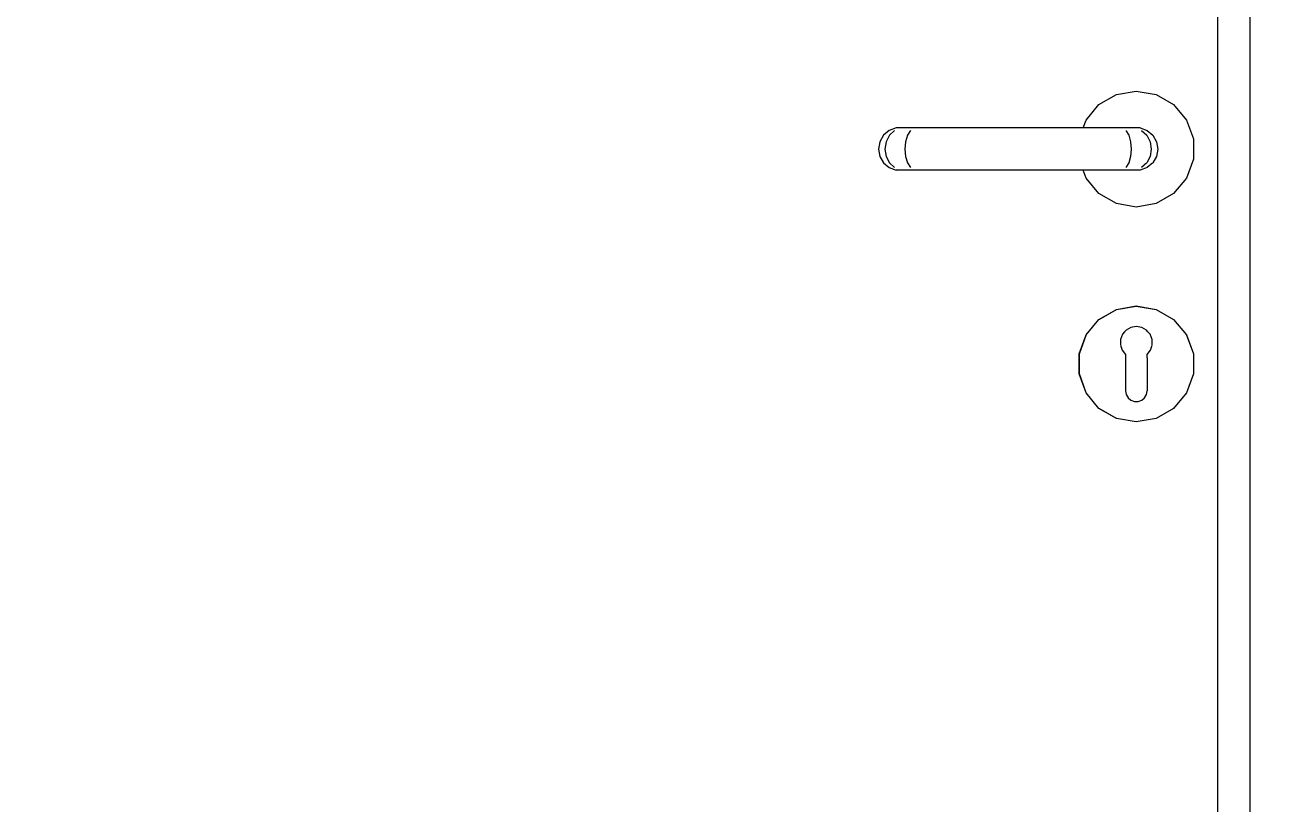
# Model space of a CAD drawing. Header units: millimetres. Extents: x -15634 to 67596, y -3027 to 55843.
# Drawn here: x 31549 to 32131, y 24491 to 24853 of the extents above; entities that cross this region are included whole.
import ezdxf

# ---------------------------------------------------------------- set-up
doc = ezdxf.new("R2010")
doc.units = ezdxf.units.MM
doc.header["$MEASUREMENT"] = 0
doc.set_wipeout_variables(frame=1)
doc.linetypes.add('Wipeout_Contour', pattern=[1000, 0, -1000])
doc.layers.add('Dimensioning - General', color=7, linetype='Continuous')
doc.layers.add('Structural - Bearing', color=7, linetype='Continuous')
for name, color, linetype, lineweight, true_color in [('Dimensioning - General_Pen_No__61', 7, 'Continuous', 20, 0x6a6a6a), ('Dimensioning - General_Pen_No__88', 7, 'Continuous', 20, 0xfd4435), ('Structural - Bearing_Pen_No__82', 7, 'Continuous', 20, 0xaaaaaa)]:
    doc.layers.add(name, color=color, linetype=linetype, lineweight=lineweight, true_color=true_color)
doc.styles.add('GENERATED_STYLE_6', font='calibril.ttf')
doc.dimstyles.new('GENERATED_STYLE__3', dxfattribs={"dimtxt": 195.999997, "dimasz": 106.4, "dimexe": 0.18, "dimexo": 0.0625, "dimgap": 0.09, "dimtad": 1, "dimdec": 0, "dimlfac": 0.1, "dimzin": 0, "dimdsep": 46, "dimtxsty": 'GENERATED_STYLE_6', "dimblk": 'ARROWHEAD_2', "dimblk1": 'ARROWHEAD_2', "dimblk2": 'ARROWHEAD_2', "dimcen": 0.09, "dimse1": 1, "dimse2": 1, "dimclrd": 256, "dimclre": 256, "dimclrt": 256, "dimadec": 0, "dimazin": 0, "dimtfac": 1, "dimtdec": 4, "dimtmove": 0, "dimatfit": 3, "dimfxl": 1, "dimtolj": 1, "dimtzin": 0, "dimarcsym": 0})

# ---------------------------------------------------------------- blocks, each defined once
blk = doc.blocks.new('*D147')
at = {"layer": 'Dimensioning - General_Pen_No__61', "color": 251, "linetype": 'Continuous', "lineweight": 20, "true_color": 0x6a6a6a, "transparency": 16777216}
for p, q in [((34964.93, 26436.02), (35104.93, 26355.19)), ((35139.93, 26395.6), (34929.93, 26395.6)), ((35034.93, 23695.6), (35034.93, 26395.6)), ((34964.93, 23736.02), (35104.93, 23655.19)), ((35139.93, 23695.6), (34929.93, 23695.6))]:
    blk.add_line(p, q, dxfattribs=at)
at = {"layer": 'Dimensioning - General_Pen_No__88', "color": 20, "lineweight": 20, "true_color": 0xfd4435, "transparency": 16777216, "char_height": 196, "attachment_point": 7, "rotation": 90, "style": 'GENERATED_STYLE_6'}
for s, insert in [('\\A1;{\\pql;\\fCalibri Light|b0|i0|c0|p34;20}', (34995.73, 26037.36)), ('\\A1;{\\pql;\\fCalibri Light|b0|i0|c0|p34;270}', (34995.73, 24807.27))]:
    blk.add_mtext(s, dxfattribs=dict(at, insert=insert))
blk = doc.blocks.new('ARROWHEAD_2')
at = {"color": 0, "linetype": 'Continuous', "lineweight": 0}
for p, q in [((-0.3781, -0.655), (0.3781, 0.655)), ((0, 0), (-1, 0))]:
    blk.add_line(p, q, dxfattribs=at)
blk = doc.blocks.new('*D195')
at = {"layer": 'Dimensioning - General_Pen_No__61', "color": 251, "linetype": 'Continuous', "lineweight": 20, "true_color": 0x6a6a6a, "transparency": 16777216}
for p, q in [((35514.93, 26436.02), (35654.93, 26355.19)), ((35689.93, 26395.6), (35479.93, 26395.6)), ((35584.93, 23695.6), (35584.93, 26395.6)), ((35514.93, 23736.02), (35654.93, 23655.19)), ((35689.93, 23695.6), (35479.93, 23695.6))]:
    blk.add_line(p, q, dxfattribs=at)
at = {"layer": 'Dimensioning - General_Pen_No__88', "color": 20, "lineweight": 20, "true_color": 0xfd4435, "transparency": 16777216, "char_height": 196, "attachment_point": 7, "rotation": 90, "style": 'GENERATED_STYLE_6'}
for s, insert in [('\\A1;{\\pql;\\fCalibri Light|b0|i0|c0|p34;20}', (35545.73, 26037.36)), ('\\A1;{\\pql;\\fCalibri Light|b0|i0|c0|p34;270}', (35545.73, 24807.27))]:
    blk.add_mtext(s, dxfattribs=dict(at, insert=insert))
blk = doc.blocks.new('*D224')
at = {"layer": 'Dimensioning - General_Pen_No__61', "color": 251, "linetype": 'Continuous', "lineweight": 20, "true_color": 0x6a6a6a, "transparency": 16777216}
for p, q in [((36064.93, 26636.02), (36204.93, 26555.19)), ((36239.93, 26595.6), (36029.93, 26595.6)), ((36134.93, 23695.6), (36134.93, 26595.6)), ((36064.93, 23736.02), (36204.93, 23655.19)), ((36239.93, 23695.6), (36029.93, 23695.6))]:
    blk.add_line(p, q, dxfattribs=at)
at = {"layer": 'Dimensioning - General_Pen_No__88', "color": 20, "lineweight": 20, "true_color": 0xfd4435, "transparency": 16777216, "insert": (36095.73, 24907.27), "char_height": 196, "attachment_point": 7, "rotation": 90, "style": 'GENERATED_STYLE_6'}
blk.add_mtext('\\A1;{\\pql;\\fCalibri Light|b0|i0|c0|p34;290}', dxfattribs=at)

msp = doc.modelspace()

# ---------------------------------------------------------------- wipeouts: each hides what was drawn before it
at = {"color": 254, "linetype": 'Wipeout_Contour', "lineweight": 0, "ltscale": 162458.537165}
msp.add_wipeout([(32119.37, 23795.6), (32131.37, 23795.6), (32131.37, 25882.6), (32119.37, 25870.6)], dxfattribs=at).dxf.layer = 'Structural - Bearing'
at = {"color": 254, "linetype": 'Wipeout_Contour', "lineweight": 0, "ltscale": 1094488.953358973}
msp.add_wipeout([(32042.98, 24809.1), (32041.66, 24805.45), (32068.1, 24805.45), (32071.37, 24804.26), (32074.03, 24802.03), (32075.76, 24799.02), (32076.37, 24795.6), (32075.76, 24792.18), (32074.03, 24789.18), (32071.37, 24786.94), (32068.1, 24785.76), (32041.66, 24785.76), (32042.98, 24782.1), (32049.01, 24774.92), (32057.13, 24770.23), (32066.37, 24768.6), (32075.6, 24770.23), (32083.72, 24774.92), (32089.75, 24782.1), (32092.96, 24790.92), (32092.96, 24800.29), (32089.75, 24809.1), (32083.72, 24816.29), (32075.6, 24820.98), (32066.37, 24822.6), (32057.13, 24820.98), (32049.01, 24816.29)], dxfattribs=at).dxf.layer = 'Structural - Bearing'
at = {"color": 254, "linetype": 'Wipeout_Contour', "lineweight": 0, "ltscale": 283329.799929}
msp.add_wipeout([(32059.95, 24709.39), (32060.93, 24710.53), (32057.17, 24720.88), (32049.08, 24716.21), (32059, 24704.39), (32058.98, 24704.44), (32059.04, 24707)], dxfattribs=at).dxf.layer = 'Structural - Bearing'
at = {"color": 254, "linetype": 'Wipeout_Contour', "lineweight": 0, "ltscale": 202287.743501}
msp.add_wipeout([(32057.17, 24670.33), (32061.51, 24682.27), (32061.37, 24683.1), (32061.37, 24689.65), (32049.08, 24675)], dxfattribs=at).dxf.layer = 'Structural - Bearing'

# ---------------------------------------------------------------- next in the draw order: linework, layer by layer
at = {"layer": 'Structural - Bearing_Pen_No__82', "color": 253, "linetype": 'Continuous', "lineweight": 20, "true_color": 0xaaaaaa}
for p, q in [((32057.13, 24820.98), (32066.37, 24822.6)), ((32066.37, 24822.6), (32075.6, 24820.98)), ((32042.98, 24809.1), (32049.01, 24816.29)), ((32049.01, 24816.29), (32057.13, 24820.98)), ((32075.6, 24820.98), (32083.72, 24816.29)), ((32083.72, 24816.29), (32089.75, 24809.1)), ((32089.75, 24809.1), (32092.96, 24800.29)), ((32092.96, 24800.29), (32092.96, 24790.92)), ((32092.96, 24790.92), (32089.75, 24782.1)), ((32049.01, 24774.92), (32042.98, 24782.1)), ((32089.75, 24782.1), (32083.72, 24774.92)), ((32057.13, 24770.23), (32049.01, 24774.92)), ((32083.72, 24774.92), (32075.6, 24770.23)), ((32066.37, 24768.6), (32057.13, 24770.23)), ((32075.6, 24770.23), (32066.37, 24768.6))]:
    msp.add_line(p, q, dxfattribs=at)

# ---------------------------------------------------------------- next in the draw order: wipeouts: each hides what was drawn before it
at = {"color": 254, "linetype": 'Wipeout_Contour', "lineweight": 0, "ltscale": 162389.474834}
msp.add_wipeout([(32104.37, 25855.6), (32104.37, 23795.6), (32119.37, 23795.6), (32119.37, 25855.6)], dxfattribs=at).dxf.layer = 'Structural - Bearing'
at = {"color": 254, "linetype": 'Wipeout_Contour', "lineweight": 0, "ltscale": 162169.013463}
msp.add_wipeout([(32065.91, 24805.45), (32068.84, 24804.26), (32071.37, 24804.26), (32068.1, 24805.45)], dxfattribs=at).dxf.layer = 'Structural - Bearing'
at = {"color": 254, "linetype": 'Wipeout_Contour', "lineweight": 0, "ltscale": 162161.145662}
msp.add_wipeout([(32073.32, 24795.6), (32072.78, 24792.18), (32075.76, 24792.18), (32076.37, 24795.6)], dxfattribs=at).dxf.layer = 'Structural - Bearing'
at = {"color": 254, "linetype": 'Wipeout_Contour', "lineweight": 0, "ltscale": 242824.550113}
msp.add_wipeout([(32059.79, 24702.02), (32059, 24704.39), (32049.08, 24716.21), (32043.07, 24709.05), (32061.37, 24698.49), (32061.37, 24700)], dxfattribs=at).dxf.layer = 'Structural - Bearing'
at = {"color": 254, "linetype": 'Wipeout_Contour', "lineweight": 0, "ltscale": 161828.641436}
msp.add_wipeout([(32061.37, 24689.65), (32061.37, 24692.72), (32043.07, 24682.15), (32049.08, 24675)], dxfattribs=at).dxf.layer = 'Structural - Bearing'

# ---------------------------------------------------------------- next in the draw order: linework, layer by layer
at = {"layer": 'Structural - Bearing_Pen_No__82', "color": 253, "linetype": 'Continuous', "lineweight": 20, "true_color": 0xaaaaaa}
for p, q in [((32119.37, 23795.6), (32119.37, 25870.6)), ((32104.37, 23795.6), (32104.37, 25855.6))]:
    msp.add_line(p, q, dxfattribs=at)

# ---------------------------------------------------------------- next in the draw order: wipeouts: each hides what was drawn before it
at = {"color": 254, "linetype": 'Wipeout_Contour', "lineweight": 0, "ltscale": 162173.708791}
msp.add_wipeout([(32068.84, 24804.26), (32071.23, 24802.03), (32074.03, 24802.03), (32071.37, 24804.26)], dxfattribs=at).dxf.layer = 'Structural - Bearing'
at = {"color": 254, "linetype": 'Wipeout_Contour', "lineweight": 0, "ltscale": 162149.790369}
msp.add_wipeout([(32072.78, 24792.18), (32071.23, 24789.18), (32074.03, 24789.18), (32075.76, 24792.18)], dxfattribs=at).dxf.layer = 'Structural - Bearing'
at = {"color": 254, "linetype": 'Wipeout_Contour', "lineweight": 0, "ltscale": 161909.088717}
msp.add_wipeout([(32049.01, 24716.29), (32049.08, 24716.21), (32057.17, 24720.88), (32057.13, 24720.98)], dxfattribs=at).dxf.layer = 'Structural - Bearing'

# ---------------------------------------------------------------- next in the draw order: wipeouts: each hides what was drawn before it
at = {"color": 254, "linetype": 'Wipeout_Contour', "lineweight": 0, "ltscale": 162173.883845}
msp.add_wipeout([(32071.23, 24802.03), (32072.78, 24799.02), (32075.76, 24799.02), (32074.03, 24802.03)], dxfattribs=at).dxf.layer = 'Structural - Bearing'
at = {"color": 254, "linetype": 'Wipeout_Contour', "lineweight": 0, "ltscale": 162136.79399}
msp.add_wipeout([(32071.23, 24789.18), (32068.84, 24786.94), (32071.37, 24786.94), (32074.03, 24789.18)], dxfattribs=at).dxf.layer = 'Structural - Bearing'
at = {"color": 254, "linetype": 'Wipeout_Contour', "lineweight": 0, "ltscale": 242895.824755}
msp.add_wipeout([(32061.62, 24711.33), (32063.85, 24712.59), (32066.37, 24713.03), (32066.37, 24722.5), (32057.17, 24720.88), (32060.93, 24710.53)], dxfattribs=at).dxf.layer = 'Structural - Bearing'

# ---------------------------------------------------------------- next in the draw order: wipeouts: each hides what was drawn before it
at = {"color": 254, "linetype": 'Wipeout_Contour', "lineweight": 0, "ltscale": 162154.637648}
msp.add_wipeout([(32059.77, 24805.45), (32061.46, 24804.26), (32068.84, 24804.26), (32065.91, 24805.45)], dxfattribs=at).dxf.layer = 'Structural - Bearing'
at = {"color": 254, "linetype": 'Wipeout_Contour', "lineweight": 0, "ltscale": 162169.513063}
msp.add_wipeout([(32075.76, 24799.02), (32072.78, 24799.02), (32073.32, 24795.6), (32076.37, 24795.6)], dxfattribs=at).dxf.layer = 'Structural - Bearing'
at = {"color": 254, "linetype": 'Wipeout_Contour', "lineweight": 0, "ltscale": 162123.728353}
msp.add_wipeout([(32068.84, 24786.94), (32065.91, 24785.76), (32068.1, 24785.76), (32071.37, 24786.94)], dxfattribs=at).dxf.layer = 'Structural - Bearing'
at = {"color": 254, "linetype": 'Wipeout_Contour', "lineweight": 0, "ltscale": 161944.225798}
msp.add_wipeout([(32057.13, 24720.98), (32057.17, 24720.88), (32066.37, 24722.5), (32066.37, 24722.6)], dxfattribs=at).dxf.layer = 'Structural - Bearing'
at = {"color": 254, "linetype": 'Wipeout_Contour', "lineweight": 0, "ltscale": 161860.570749}
msp.add_wipeout([(32061.37, 24696.49), (32061.37, 24698.49), (32043.07, 24709.05), (32039.88, 24700.28)], dxfattribs=at).dxf.layer = 'Structural - Bearing'

# ---------------------------------------------------------------- next in the draw order: wipeouts: each hides what was drawn before it
at = {"color": 254, "linetype": 'Wipeout_Contour', "lineweight": 0, "ltscale": 162157.052758}
msp.add_wipeout([(32061.46, 24804.26), (32062.83, 24802.03), (32071.23, 24802.03), (32068.84, 24804.26)], dxfattribs=at).dxf.layer = 'Structural - Bearing'
at = {"color": 254, "linetype": 'Wipeout_Contour', "lineweight": 0, "ltscale": 162141.881514}
msp.add_wipeout([(32064.04, 24795.6), (32063.73, 24792.18), (32072.78, 24792.18), (32073.32, 24795.6)], dxfattribs=at).dxf.layer = 'Structural - Bearing'
at = {"color": 254, "linetype": 'Wipeout_Contour', "lineweight": 0, "ltscale": 242931.497277}
msp.add_wipeout([(32068.89, 24712.59), (32071.11, 24711.33), (32071.8, 24710.53), (32075.57, 24720.88), (32066.37, 24722.5), (32066.37, 24713.03)], dxfattribs=at).dxf.layer = 'Structural - Bearing'
at = {"color": 254, "linetype": 'Wipeout_Contour', "lineweight": 0, "ltscale": 161872.250292}
msp.add_wipeout([(32042.98, 24709.1), (32043.07, 24709.05), (32049.08, 24716.21), (32049.01, 24716.29)], dxfattribs=at).dxf.layer = 'Structural - Bearing'
at = {"color": 254, "linetype": 'Wipeout_Contour', "lineweight": 0, "ltscale": 161834.505362}
msp.add_wipeout([(32061.37, 24692.72), (32061.37, 24694.72), (32039.88, 24690.93), (32043.07, 24682.15)], dxfattribs=at).dxf.layer = 'Structural - Bearing'

# ---------------------------------------------------------------- next in the draw order: linework, layer by layer
at = {"layer": 'Structural - Bearing_Pen_No__82', "color": 253, "linetype": 'Continuous', "lineweight": 20, "true_color": 0xaaaaaa}
for p, q in [((32068.1, 24805.45), (32065.91, 24805.45)), ((32049.01, 24716.29), (32057.13, 24720.98))]:
    msp.add_line(p, q, dxfattribs=at)

# ---------------------------------------------------------------- next in the draw order: wipeouts: each hides what was drawn before it
at = {"color": 254, "linetype": 'Wipeout_Contour', "lineweight": 0, "ltscale": 162155.530437}
msp.add_wipeout([(32071.23, 24802.03), (32062.83, 24802.03), (32063.73, 24799.02), (32072.78, 24799.02)], dxfattribs=at).dxf.layer = 'Structural - Bearing'
at = {"color": 254, "linetype": 'Wipeout_Contour', "lineweight": 0, "ltscale": 162131.434258}
msp.add_wipeout([(32063.73, 24792.18), (32062.83, 24789.18), (32071.23, 24789.18), (32072.78, 24792.18)], dxfattribs=at).dxf.layer = 'Structural - Bearing'
at = {"color": 254, "linetype": 'Wipeout_Contour', "lineweight": 0, "ltscale": 161973.43151}
msp.add_wipeout([(32066.37, 24722.6), (32066.37, 24722.5), (32075.57, 24720.88), (32075.6, 24720.98)], dxfattribs=at).dxf.layer = 'Structural - Bearing'
at = {"color": 254, "linetype": 'Wipeout_Contour', "lineweight": 0, "ltscale": 161845.123747}
msp.add_wipeout([(32061.37, 24694.72), (32061.37, 24696.49), (32039.88, 24700.28), (32039.88, 24690.93)], dxfattribs=at).dxf.layer = 'Structural - Bearing'
at = {"color": 254, "linetype": 'Wipeout_Contour', "lineweight": 0, "ltscale": 323679.413924}
msp.add_wipeout([(32061.67, 24681.39), (32061.51, 24682.27), (32057.17, 24670.33), (32066.37, 24668.7), (32066.37, 24678.18), (32065.5, 24678.18), (32063.87, 24678.77), (32062.54, 24679.89)], dxfattribs=at).dxf.layer = 'Structural - Bearing'

# ---------------------------------------------------------------- next in the draw order: linework, layer by layer
at = {"layer": 'Structural - Bearing_Pen_No__82', "color": 253, "linetype": 'Continuous', "lineweight": 20, "true_color": 0xaaaaaa}
for p, q in [((32068.1, 24805.45), (32071.37, 24804.26)), ((32068.84, 24804.26), (32071.23, 24802.03)), ((32071.37, 24804.26), (32074.03, 24802.03)), ((32057.13, 24720.98), (32066.37, 24722.6))]:
    msp.add_line(p, q, dxfattribs=at)

# ---------------------------------------------------------------- next in the draw order: wipeouts: each hides what was drawn before it
at = {"color": 254, "linetype": 'Wipeout_Contour', "lineweight": 0, "ltscale": 162130.006971}
msp.add_wipeout([(32059.77, 24805.45), (32051.6, 24805.45), (32052.03, 24804.26), (32061.46, 24804.26)], dxfattribs=at).dxf.layer = 'Structural - Bearing'
at = {"color": 254, "linetype": 'Wipeout_Contour', "lineweight": 0, "ltscale": 162150.2499}
msp.add_wipeout([(32063.73, 24799.02), (32064.04, 24795.6), (32073.32, 24795.6), (32072.78, 24799.02)], dxfattribs=at).dxf.layer = 'Structural - Bearing'
at = {"color": 254, "linetype": 'Wipeout_Contour', "lineweight": 0, "ltscale": 162120.134192}
msp.add_wipeout([(32062.83, 24789.18), (32061.46, 24786.94), (32068.84, 24786.94), (32071.23, 24789.18)], dxfattribs=at).dxf.layer = 'Structural - Bearing'
at = {"color": 254, "linetype": 'Wipeout_Contour', "lineweight": 0, "ltscale": 283428.082906}
msp.add_wipeout([(32072.78, 24709.39), (32073.7, 24707), (32073.76, 24704.44), (32073.74, 24704.39), (32083.66, 24716.21), (32075.57, 24720.88), (32071.8, 24710.53)], dxfattribs=at).dxf.layer = 'Structural - Bearing'
at = {"color": 254, "linetype": 'Wipeout_Contour', "lineweight": 0, "ltscale": 161838.154077}
msp.add_wipeout([(32039.78, 24700.29), (32039.88, 24700.28), (32043.07, 24709.05), (32042.98, 24709.1)], dxfattribs=at).dxf.layer = 'Structural - Bearing'
at = {"color": 254, "linetype": 'Wipeout_Contour', "lineweight": 0, "ltscale": 323722.414283}
msp.add_wipeout([(32067.24, 24678.18), (32066.37, 24678.18), (32066.37, 24668.7), (32075.57, 24670.33), (32071.22, 24682.27), (32071.07, 24681.39), (32070.2, 24679.89), (32068.87, 24678.77)], dxfattribs=at).dxf.layer = 'Structural - Bearing'
at = {"color": 254, "linetype": 'Wipeout_Contour', "lineweight": 0, "ltscale": 161796.869}
msp.add_wipeout([(32057.13, 24670.23), (32057.17, 24670.33), (32049.08, 24675), (32049.01, 24674.92)], dxfattribs=at).dxf.layer = 'Structural - Bearing'

# ---------------------------------------------------------------- next in the draw order: linework, layer by layer
at = {"layer": 'Structural - Bearing_Pen_No__82', "color": 253, "linetype": 'Continuous', "lineweight": 20, "true_color": 0xaaaaaa}
for p, q in [((32071.23, 24802.03), (32072.78, 24799.02)), ((32072.78, 24799.02), (32073.32, 24795.6)), ((32074.03, 24802.03), (32075.76, 24799.02)), ((32075.76, 24799.02), (32076.37, 24795.6)), ((32073.32, 24795.6), (32072.78, 24792.18)), ((32075.76, 24792.18), (32074.03, 24789.18)), ((32076.37, 24795.6), (32075.76, 24792.18)), ((32042.98, 24709.1), (32049.01, 24716.29))]:
    msp.add_line(p, q, dxfattribs=at)

# ---------------------------------------------------------------- next in the draw order: wipeouts: each hides what was drawn before it
at = {"color": 254, "linetype": 'Wipeout_Contour', "lineweight": 0, "ltscale": 162128.837227}
msp.add_wipeout([(32061.46, 24804.26), (32052.03, 24804.26), (32052.38, 24802.03), (32062.83, 24802.03)], dxfattribs=at).dxf.layer = 'Structural - Bearing'
at = {"color": 254, "linetype": 'Wipeout_Contour', "lineweight": 0, "ltscale": 162109.58894}
msp.add_wipeout([(32064.04, 24795.6), (32052.68, 24795.6), (32052.6, 24792.18), (32063.73, 24792.18)], dxfattribs=at).dxf.layer = 'Structural - Bearing'
at = {"color": 254, "linetype": 'Wipeout_Contour', "lineweight": 0, "ltscale": 162109.348537}
msp.add_wipeout([(32061.46, 24786.94), (32059.77, 24785.76), (32065.91, 24785.76), (32068.84, 24786.94)], dxfattribs=at).dxf.layer = 'Structural - Bearing'
at = {"color": 254, "linetype": 'Wipeout_Contour', "lineweight": 0, "ltscale": 161993.176077}
msp.add_wipeout([(32075.6, 24720.98), (32075.57, 24720.88), (32083.66, 24716.21), (32083.72, 24716.29)], dxfattribs=at).dxf.layer = 'Structural - Bearing'
at = {"color": 254, "linetype": 'Wipeout_Contour', "lineweight": 0, "ltscale": 202355.059498}
msp.add_wipeout([(32083.66, 24675), (32071.37, 24689.65), (32071.37, 24683.1), (32071.22, 24682.27), (32075.57, 24670.33)], dxfattribs=at).dxf.layer = 'Structural - Bearing'
at = {"color": 254, "linetype": 'Wipeout_Contour', "lineweight": 0, "ltscale": 161788.947788}
msp.add_wipeout([(32049.01, 24674.92), (32049.08, 24675), (32043.07, 24682.15), (32042.98, 24682.1)], dxfattribs=at).dxf.layer = 'Structural - Bearing'
at = {"color": 254, "linetype": 'Wipeout_Contour', "lineweight": 0, "ltscale": 161816.634431}
msp.add_wipeout([(32066.37, 24668.6), (32066.37, 24668.7), (32057.17, 24670.33), (32057.13, 24670.23)], dxfattribs=at).dxf.layer = 'Structural - Bearing'

# ---------------------------------------------------------------- next in the draw order: linework, layer by layer
at = {"layer": 'Structural - Bearing_Pen_No__82', "color": 253, "linetype": 'Continuous', "lineweight": 20, "true_color": 0xaaaaaa}
for p, q in [((32065.91, 24805.45), (32059.77, 24805.45)), ((32072.78, 24792.18), (32071.23, 24789.18)), ((32071.37, 24786.94), (32068.1, 24785.76)), ((32071.23, 24789.18), (32068.84, 24786.94)), ((32074.03, 24789.18), (32071.37, 24786.94)), ((32068.1, 24785.76), (32065.91, 24785.76)), ((32066.37, 24722.6), (32075.6, 24720.98)), ((32057.13, 24670.23), (32049.01, 24674.92))]:
    msp.add_line(p, q, dxfattribs=at)

# ---------------------------------------------------------------- next in the draw order: wipeouts: each hides what was drawn before it
at = {"color": 254, "linetype": 'Wipeout_Contour', "lineweight": 0, "ltscale": 162124.653939}
msp.add_wipeout([(32062.83, 24802.03), (32052.38, 24802.03), (32052.6, 24799.02), (32063.73, 24799.02)], dxfattribs=at).dxf.layer = 'Structural - Bearing'
at = {"color": 254, "linetype": 'Wipeout_Contour', "lineweight": 0, "ltscale": 162100.553216}
msp.add_wipeout([(32063.73, 24792.18), (32052.6, 24792.18), (32052.38, 24789.18), (32062.83, 24789.18)], dxfattribs=at).dxf.layer = 'Structural - Bearing'
at = {"color": 254, "linetype": 'Wipeout_Contour', "lineweight": 0, "ltscale": 242928.556239}
msp.add_wipeout([(32072.95, 24702.02), (32071.37, 24700), (32071.37, 24698.49), (32089.66, 24709.05), (32083.66, 24716.21), (32073.74, 24704.39)], dxfattribs=at).dxf.layer = 'Structural - Bearing'
at = {"color": 254, "linetype": 'Wipeout_Contour', "lineweight": 0, "ltscale": 161793.827977}
msp.add_wipeout([(32042.98, 24682.1), (32043.07, 24682.15), (32039.88, 24690.93), (32039.78, 24690.92)], dxfattribs=at).dxf.layer = 'Structural - Bearing'
at = {"color": 254, "linetype": 'Wipeout_Contour', "lineweight": 0, "ltscale": 161845.862496}
msp.add_wipeout([(32075.6, 24670.23), (32075.57, 24670.33), (32066.37, 24668.7), (32066.37, 24668.6)], dxfattribs=at).dxf.layer = 'Structural - Bearing'

# ---------------------------------------------------------------- next in the draw order: linework, layer by layer
at = {"layer": 'Structural - Bearing_Pen_No__82', "color": 253, "linetype": 'Continuous', "lineweight": 20, "true_color": 0xaaaaaa}
for p, q in [((32061.46, 24804.26), (32062.83, 24802.03)), ((32049.01, 24674.92), (32042.98, 24682.1)), ((32066.37, 24668.6), (32057.13, 24670.23))]:
    msp.add_line(p, q, dxfattribs=at)

# ---------------------------------------------------------------- next in the draw order: wipeouts: each hides what was drawn before it
at = {"color": 254, "linetype": 'Wipeout_Contour', "lineweight": 0, "ltscale": 161988.109436}
msp.add_wipeout([(32051.6, 24805.45), (31971.14, 24805.45), (31970.71, 24804.26), (32052.03, 24804.26)], dxfattribs=at).dxf.layer = 'Structural - Bearing'
at = {"color": 254, "linetype": 'Wipeout_Contour', "lineweight": 0, "ltscale": 162117.958975}
msp.add_wipeout([(32063.73, 24799.02), (32052.6, 24799.02), (32052.68, 24795.6), (32064.04, 24795.6)], dxfattribs=at).dxf.layer = 'Structural - Bearing'
at = {"color": 254, "linetype": 'Wipeout_Contour', "lineweight": 0, "ltscale": 162091.912286}
msp.add_wipeout([(32062.83, 24789.18), (32052.38, 24789.18), (32052.03, 24786.94), (32061.46, 24786.94)], dxfattribs=at).dxf.layer = 'Structural - Bearing'
at = {"color": 254, "linetype": 'Wipeout_Contour', "lineweight": 0, "ltscale": 162001.087616}
msp.add_wipeout([(32083.72, 24716.29), (32083.66, 24716.21), (32089.66, 24709.05), (32089.75, 24709.1)], dxfattribs=at).dxf.layer = 'Structural - Bearing'
at = {"color": 254, "linetype": 'Wipeout_Contour', "lineweight": 0, "ltscale": 161810.920329}
msp.add_wipeout([(32039.78, 24690.92), (32039.88, 24690.93), (32039.88, 24700.28), (32039.78, 24700.29)], dxfattribs=at).dxf.layer = 'Structural - Bearing'

# ---------------------------------------------------------------- next in the draw order: linework, layer by layer
at = {"layer": 'Structural - Bearing_Pen_No__82', "color": 253, "linetype": 'Continuous', "lineweight": 20, "true_color": 0xaaaaaa}
for p, q in [((32062.83, 24802.03), (32063.73, 24799.02)), ((32063.73, 24799.02), (32064.04, 24795.6)), ((32064.04, 24795.6), (32063.73, 24792.18)), ((32075.6, 24720.98), (32083.72, 24716.29)), ((32039.78, 24700.29), (32042.98, 24709.1)), ((32039.78, 24690.92), (32039.78, 24700.29)), ((32042.98, 24682.1), (32039.78, 24690.92))]:
    msp.add_line(p, q, dxfattribs=at)

# ---------------------------------------------------------------- next in the draw order: wipeouts: each hides what was drawn before it
at = {"color": 254, "linetype": 'Wipeout_Contour', "lineweight": 0, "ltscale": 161983.920298}
msp.add_wipeout([(32052.03, 24804.26), (31970.71, 24804.26), (31970.36, 24802.03), (32052.38, 24802.03)], dxfattribs=at).dxf.layer = 'Structural - Bearing'
at = {"color": 254, "linetype": 'Wipeout_Contour', "lineweight": 0, "ltscale": 161961.251506}
msp.add_wipeout([(32052.68, 24795.6), (31970.05, 24795.6), (31970.13, 24792.18), (32052.6, 24792.18)], dxfattribs=at).dxf.layer = 'Structural - Bearing'
at = {"color": 254, "linetype": 'Wipeout_Contour', "lineweight": 0, "ltscale": 162084.711009}
msp.add_wipeout([(32061.46, 24786.94), (32052.03, 24786.94), (32051.6, 24785.76), (32059.77, 24785.76)], dxfattribs=at).dxf.layer = 'Structural - Bearing'
at = {"color": 254, "linetype": 'Wipeout_Contour', "lineweight": 0, "ltscale": 161955.531832}
msp.add_wipeout([(32071.37, 24698.49), (32071.37, 24696.49), (32092.86, 24700.28), (32089.66, 24709.05)], dxfattribs=at).dxf.layer = 'Structural - Bearing'

# ---------------------------------------------------------------- next in the draw order: linework, layer by layer
at = {"layer": 'Structural - Bearing_Pen_No__82', "color": 253, "linetype": 'Continuous', "lineweight": 20, "true_color": 0xaaaaaa}
for p, q in [((32041.66, 24805.45), (32042.98, 24809.1)), ((32059.77, 24805.45), (32051.6, 24805.45)), ((32063.73, 24792.18), (32062.83, 24789.18)), ((32062.83, 24789.18), (32061.46, 24786.94)), ((32065.91, 24785.76), (32059.77, 24785.76))]:
    msp.add_line(p, q, dxfattribs=at)

# ---------------------------------------------------------------- next in the draw order: wipeouts: each hides what was drawn before it
at = {"color": 254, "linetype": 'Wipeout_Contour', "lineweight": 0, "ltscale": 161977.502061}
msp.add_wipeout([(32052.38, 24802.03), (31970.36, 24802.03), (31970.13, 24799.02), (32052.6, 24799.02)], dxfattribs=at).dxf.layer = 'Structural - Bearing'
at = {"color": 254, "linetype": 'Wipeout_Contour', "lineweight": 0, "ltscale": 161953.379464}
msp.add_wipeout([(32052.6, 24792.18), (31970.13, 24792.18), (31970.36, 24789.18), (32052.38, 24789.18)], dxfattribs=at).dxf.layer = 'Structural - Bearing'
at = {"color": 254, "linetype": 'Wipeout_Contour', "lineweight": 0, "ltscale": 161996.213477}
msp.add_wipeout([(32089.75, 24709.1), (32089.66, 24709.05), (32092.86, 24700.28), (32092.96, 24700.29)], dxfattribs=at).dxf.layer = 'Structural - Bearing'

# ---------------------------------------------------------------- next in the draw order: linework, layer by layer
at = {"layer": 'Structural - Bearing_Pen_No__82', "color": 253, "linetype": 'Continuous', "lineweight": 20, "true_color": 0xaaaaaa}
msp.add_line((32083.72, 24716.29), (32089.75, 24709.1), dxfattribs=at)

# ---------------------------------------------------------------- next in the draw order: wipeouts: each hides what was drawn before it
at = {"color": 254, "linetype": 'Wipeout_Contour', "lineweight": 0, "ltscale": 161846.228369}
msp.add_wipeout([(31971.14, 24805.45), (31962.97, 24805.45), (31961.28, 24804.26), (31970.71, 24804.26)], dxfattribs=at).dxf.layer = 'Structural - Bearing'
at = {"color": 254, "linetype": 'Wipeout_Contour', "lineweight": 0, "ltscale": 161969.629196}
msp.add_wipeout([(32052.6, 24799.02), (31970.13, 24799.02), (31970.05, 24795.6), (32052.68, 24795.6)], dxfattribs=at).dxf.layer = 'Structural - Bearing'
at = {"color": 254, "linetype": 'Wipeout_Contour', "lineweight": 0, "ltscale": 161946.962335}
msp.add_wipeout([(32052.38, 24789.18), (31970.36, 24789.18), (31970.71, 24786.94), (32052.03, 24786.94)], dxfattribs=at).dxf.layer = 'Structural - Bearing'
at = {"color": 254, "linetype": 'Wipeout_Contour', "lineweight": 0, "ltscale": 161944.922984}
msp.add_wipeout([(32071.37, 24696.49), (32071.37, 24694.72), (32092.86, 24690.93), (32092.86, 24700.28)], dxfattribs=at).dxf.layer = 'Structural - Bearing'

# ---------------------------------------------------------------- next in the draw order: wipeouts: each hides what was drawn before it
at = {"color": 254, "linetype": 'Wipeout_Contour', "lineweight": 0, "ltscale": 161839.022052}
msp.add_wipeout([(31970.71, 24804.26), (31961.28, 24804.26), (31959.9, 24802.03), (31970.36, 24802.03)], dxfattribs=at).dxf.layer = 'Structural - Bearing'
at = {"color": 254, "linetype": 'Wipeout_Contour', "lineweight": 0, "ltscale": 161812.935328}
msp.add_wipeout([(31970.05, 24795.6), (31958.69, 24795.6), (31959, 24792.18), (31970.13, 24792.18)], dxfattribs=at).dxf.layer = 'Structural - Bearing'
at = {"color": 254, "linetype": 'Wipeout_Contour', "lineweight": 0, "ltscale": 161942.773785}
msp.add_wipeout([(32052.03, 24786.94), (31970.71, 24786.94), (31971.14, 24785.76), (32051.6, 24785.76)], dxfattribs=at).dxf.layer = 'Structural - Bearing'
at = {"color": 254, "linetype": 'Wipeout_Contour', "lineweight": 0, "ltscale": 161929.487865}
msp.add_wipeout([(32071.37, 24694.72), (32071.37, 24692.72), (32089.66, 24682.15), (32092.86, 24690.93)], dxfattribs=at).dxf.layer = 'Structural - Bearing'

# ---------------------------------------------------------------- next in the draw order: linework, layer by layer
at = {"layer": 'Structural - Bearing_Pen_No__82', "color": 253, "linetype": 'Continuous', "lineweight": 20, "true_color": 0xaaaaaa}
for p, q in [((32051.6, 24805.45), (31971.14, 24805.45)), ((32042.98, 24782.1), (32041.66, 24785.76)), ((32059.77, 24785.76), (32051.6, 24785.76))]:
    msp.add_line(p, q, dxfattribs=at)

# ---------------------------------------------------------------- next in the draw order: wipeouts: each hides what was drawn before it
at = {"color": 254, "linetype": 'Wipeout_Contour', "lineweight": 0, "ltscale": 161830.370549}
msp.add_wipeout([(31970.36, 24802.03), (31959.9, 24802.03), (31959, 24799.02), (31970.13, 24799.02)], dxfattribs=at).dxf.layer = 'Structural - Bearing'
at = {"color": 254, "linetype": 'Wipeout_Contour', "lineweight": 0, "ltscale": 161806.226072}
msp.add_wipeout([(31970.13, 24792.18), (31959, 24792.18), (31959.9, 24789.18), (31970.36, 24789.18)], dxfattribs=at).dxf.layer = 'Structural - Bearing'
at = {"color": 254, "linetype": 'Wipeout_Contour', "lineweight": 0, "ltscale": 161979.139874}
msp.add_wipeout([(32092.96, 24700.29), (32092.86, 24700.28), (32092.86, 24690.93), (32092.96, 24690.92)], dxfattribs=at).dxf.layer = 'Structural - Bearing'
at = {"color": 254, "linetype": 'Wipeout_Contour', "lineweight": 0, "ltscale": 161909.336366}
msp.add_wipeout([(32071.37, 24692.72), (32071.37, 24689.65), (32083.66, 24675), (32089.66, 24682.15)], dxfattribs=at).dxf.layer = 'Structural - Bearing'

# ---------------------------------------------------------------- next in the draw order: linework, layer by layer
at = {"layer": 'Structural - Bearing_Pen_No__82', "color": 253, "linetype": 'Continuous', "lineweight": 20, "true_color": 0xaaaaaa}
msp.add_line((32089.75, 24709.1), (32092.96, 24700.29), dxfattribs=at)

# ---------------------------------------------------------------- next in the draw order: wipeouts: each hides what was drawn before it
at = {"color": 254, "linetype": 'Wipeout_Contour', "lineweight": 0, "ltscale": 161821.625628}
msp.add_wipeout([(31956.82, 24805.45), (31953.89, 24804.26), (31961.28, 24804.26), (31962.97, 24805.45)], dxfattribs=at).dxf.layer = 'Structural - Bearing'
at = {"color": 254, "linetype": 'Wipeout_Contour', "lineweight": 0, "ltscale": 161821.320675}
msp.add_wipeout([(31970.13, 24799.02), (31959, 24799.02), (31958.69, 24795.6), (31970.05, 24795.6)], dxfattribs=at).dxf.layer = 'Structural - Bearing'
at = {"color": 254, "linetype": 'Wipeout_Contour', "lineweight": 0, "ltscale": 161802.03106}
msp.add_wipeout([(31970.36, 24789.18), (31959.9, 24789.18), (31961.28, 24786.94), (31970.71, 24786.94)], dxfattribs=at).dxf.layer = 'Structural - Bearing'
at = {"color": 254, "linetype": 'Wipeout_Contour', "lineweight": 0, "ltscale": 1011855.920906728}
msp.add_wipeout([(32059.04, 24707), (32058.98, 24704.44), (32059.79, 24702.02), (32061.37, 24700), (32061.37, 24683.1), (32061.67, 24681.39), (32062.54, 24679.89), (32063.87, 24678.77), (32065.5, 24678.18), (32067.24, 24678.18), (32068.87, 24678.77), (32070.2, 24679.89), (32071.07, 24681.39), (32071.37, 24683.1), (32071.37, 24700), (32072.95, 24702.02), (32073.76, 24704.44), (32073.7, 24707), (32072.78, 24709.39), (32071.11, 24711.33), (32068.89, 24712.59), (32066.37, 24713.03), (32063.85, 24712.59), (32061.62, 24711.33), (32059.95, 24709.39)], dxfattribs=at).dxf.layer = 'Structural - Bearing'
at = {"color": 254, "linetype": 'Wipeout_Contour', "lineweight": 0, "ltscale": 161951.929339}
msp.add_wipeout([(32092.96, 24690.92), (32092.86, 24690.93), (32089.66, 24682.15), (32089.75, 24682.1)], dxfattribs=at).dxf.layer = 'Structural - Bearing'
at = {"color": 254, "linetype": 'Wipeout_Contour', "lineweight": 0, "ltscale": 161881.012885}
msp.add_wipeout([(32083.72, 24674.92), (32083.66, 24675), (32075.57, 24670.33), (32075.6, 24670.23)], dxfattribs=at).dxf.layer = 'Structural - Bearing'

# ---------------------------------------------------------------- next in the draw order: linework, layer by layer
at = {"layer": 'Structural - Bearing_Pen_No__82', "color": 253, "linetype": 'Continuous', "lineweight": 20, "true_color": 0xaaaaaa}
for p, q in [((32060.93, 24710.53), (32061.62, 24711.33)), ((32063.85, 24712.59), (32061.62, 24711.33)), ((32066.37, 24713.03), (32063.85, 24712.59)), ((32068.89, 24712.59), (32066.37, 24713.03)), ((32071.11, 24711.33), (32068.89, 24712.59)), ((32071.8, 24710.53), (32071.11, 24711.33)), ((32059.04, 24707), (32058.98, 24704.44)), ((32059.95, 24709.39), (32059.04, 24707)), ((32060.93, 24710.53), (32059.95, 24709.39)), ((32071.8, 24710.53), (32072.78, 24709.39)), ((32073.7, 24707), (32072.78, 24709.39)), ((32073.76, 24704.44), (32073.7, 24707)), ((32059, 24704.39), (32059.79, 24702.02)), ((32059.79, 24702.02), (32061.37, 24700)), ((32061.37, 24700), (32061.37, 24698.49)), ((32071.37, 24700), (32072.95, 24702.02)), ((32071.37, 24698.49), (32071.37, 24700)), ((32072.95, 24702.02), (32073.74, 24704.39)), ((32092.96, 24700.29), (32092.96, 24690.92)), ((32061.37, 24698.49), (32061.37, 24696.49)), ((32061.37, 24696.49), (32061.37, 24694.72)), ((32061.37, 24694.72), (32061.37, 24692.72)), ((32071.37, 24698.49), (32071.37, 24696.49)), ((32071.37, 24696.49), (32071.37, 24694.72)), ((32071.37, 24694.72), (32071.37, 24692.72)), ((32061.37, 24692.72), (32061.37, 24689.65)), ((32061.37, 24689.65), (32061.37, 24683.1)), ((32071.37, 24692.72), (32071.37, 24689.65)), ((32071.37, 24689.65), (32071.37, 24683.1)), ((32061.37, 24683.1), (32061.51, 24682.27)), ((32061.51, 24682.27), (32061.67, 24681.39)), ((32071.07, 24681.39), (32071.22, 24682.27)), ((32071.22, 24682.27), (32071.37, 24683.1)), ((32061.67, 24681.39), (32062.54, 24679.89)), ((32062.54, 24679.89), (32063.87, 24678.77)), ((32063.87, 24678.77), (32065.5, 24678.18)), ((32065.5, 24678.18), (32066.37, 24678.18)), ((32066.37, 24678.18), (32067.24, 24678.18)), ((32067.24, 24678.18), (32068.87, 24678.77)), ((32068.87, 24678.77), (32070.2, 24679.89)), ((32070.2, 24679.89), (32071.07, 24681.39)), ((32075.6, 24670.23), (32066.37, 24668.6))]:
    msp.add_line(p, q, dxfattribs=at)

# ---------------------------------------------------------------- next in the draw order: wipeouts: each hides what was drawn before it
at = {"color": 254, "linetype": 'Wipeout_Contour', "lineweight": 0, "ltscale": 161810.839505}
msp.add_wipeout([(31951.51, 24802.03), (31959.9, 24802.03), (31961.28, 24804.26), (31953.89, 24804.26)], dxfattribs=at).dxf.layer = 'Structural - Bearing'
at = {"color": 254, "linetype": 'Wipeout_Contour', "lineweight": 0, "ltscale": 161780.681726}
msp.add_wipeout([(31958.69, 24795.6), (31949.41, 24795.6), (31949.95, 24792.18), (31959, 24792.18)], dxfattribs=at).dxf.layer = 'Structural - Bearing'
at = {"color": 254, "linetype": 'Wipeout_Contour', "lineweight": 0, "ltscale": 161800.853019}
msp.add_wipeout([(31970.71, 24786.94), (31961.28, 24786.94), (31962.97, 24785.76), (31971.14, 24785.76)], dxfattribs=at).dxf.layer = 'Structural - Bearing'
at = {"color": 254, "linetype": 'Wipeout_Contour', "lineweight": 0, "ltscale": 161917.849382}
msp.add_wipeout([(32089.75, 24682.1), (32089.66, 24682.15), (32083.66, 24675), (32083.72, 24674.92)], dxfattribs=at).dxf.layer = 'Structural - Bearing'

# ---------------------------------------------------------------- next in the draw order: linework, layer by layer
at = {"layer": 'Structural - Bearing_Pen_No__82', "color": 253, "linetype": 'Continuous', "lineweight": 20, "true_color": 0xaaaaaa}
for p, q in [((31971.14, 24805.45), (31962.97, 24805.45)), ((32051.6, 24785.76), (31971.14, 24785.76)), ((32092.96, 24690.92), (32089.75, 24682.1)), ((32089.75, 24682.1), (32083.72, 24674.92)), ((32083.72, 24674.92), (32075.6, 24670.23))]:
    msp.add_line(p, q, dxfattribs=at)

# ---------------------------------------------------------------- next in the draw order: wipeouts: each hides what was drawn before it
at = {"color": 254, "linetype": 'Wipeout_Contour', "lineweight": 0, "ltscale": 161799.53093}
msp.add_wipeout([(31951.51, 24802.03), (31949.95, 24799.02), (31959, 24799.02), (31959.9, 24802.03)], dxfattribs=at).dxf.layer = 'Structural - Bearing'
at = {"color": 254, "linetype": 'Wipeout_Contour', "lineweight": 0, "ltscale": 161775.381896}
msp.add_wipeout([(31949.95, 24792.18), (31951.51, 24789.18), (31959.9, 24789.18), (31959, 24792.18)], dxfattribs=at).dxf.layer = 'Structural - Bearing'

# ---------------------------------------------------------------- next in the draw order: linework, layer by layer
at = {"layer": 'Structural - Bearing_Pen_No__82', "color": 253, "linetype": 'Continuous', "lineweight": 20, "true_color": 0xaaaaaa}
msp.add_line((31961.28, 24804.26), (31959.9, 24802.03), dxfattribs=at)

# ---------------------------------------------------------------- next in the draw order: wipeouts: each hides what was drawn before it
at = {"color": 254, "linetype": 'Wipeout_Contour', "lineweight": 0, "ltscale": 161807.268098}
msp.add_wipeout([(31951.37, 24804.26), (31953.89, 24804.26), (31956.82, 24805.45), (31954.63, 24805.45)], dxfattribs=at).dxf.layer = 'Structural - Bearing'
at = {"color": 254, "linetype": 'Wipeout_Contour', "lineweight": 0, "ltscale": 161789.068727}
msp.add_wipeout([(31949.95, 24799.02), (31949.41, 24795.6), (31958.69, 24795.6), (31959, 24799.02)], dxfattribs=at).dxf.layer = 'Structural - Bearing'
at = {"color": 254, "linetype": 'Wipeout_Contour', "lineweight": 0, "ltscale": 161773.84212}
msp.add_wipeout([(31959.9, 24789.18), (31951.51, 24789.18), (31953.89, 24786.94), (31961.28, 24786.94)], dxfattribs=at).dxf.layer = 'Structural - Bearing'

# ---------------------------------------------------------------- next in the draw order: linework, layer by layer
at = {"layer": 'Structural - Bearing_Pen_No__82', "color": 253, "linetype": 'Continuous', "lineweight": 20, "true_color": 0xaaaaaa}
for p, q in [((31962.97, 24805.45), (31956.82, 24805.45)), ((31959, 24799.02), (31958.69, 24795.6)), ((31959.9, 24802.03), (31959, 24799.02)), ((31958.69, 24795.6), (31959, 24792.18))]:
    msp.add_line(p, q, dxfattribs=at)

# ---------------------------------------------------------------- next in the draw order: wipeouts: each hides what was drawn before it
at = {"color": 254, "linetype": 'Wipeout_Contour', "lineweight": 0, "ltscale": 161794.205501}
msp.add_wipeout([(31951.37, 24804.26), (31948.71, 24802.03), (31951.51, 24802.03), (31953.89, 24804.26)], dxfattribs=at).dxf.layer = 'Structural - Bearing'
at = {"color": 254, "linetype": 'Wipeout_Contour', "lineweight": 0, "ltscale": 161761.444176}
msp.add_wipeout([(31946.37, 24795.6), (31946.97, 24792.18), (31949.95, 24792.18), (31949.41, 24795.6)], dxfattribs=at).dxf.layer = 'Structural - Bearing'
at = {"color": 254, "linetype": 'Wipeout_Contour', "lineweight": 0, "ltscale": 161776.243409}
msp.add_wipeout([(31961.28, 24786.94), (31953.89, 24786.94), (31956.82, 24785.76), (31962.97, 24785.76)], dxfattribs=at).dxf.layer = 'Structural - Bearing'

# ---------------------------------------------------------------- next in the draw order: linework, layer by layer
at = {"layer": 'Structural - Bearing_Pen_No__82', "color": 253, "linetype": 'Continuous', "lineweight": 20, "true_color": 0xaaaaaa}
for p, q in [((31956.82, 24805.45), (31954.63, 24805.45)), ((31959.9, 24789.18), (31961.28, 24786.94)), ((31971.14, 24785.76), (31962.97, 24785.76))]:
    msp.add_line(p, q, dxfattribs=at)

# ---------------------------------------------------------------- next in the draw order: wipeouts: each hides what was drawn before it
at = {"color": 254, "linetype": 'Wipeout_Contour', "lineweight": 0, "ltscale": 161781.202492}
msp.add_wipeout([(31946.97, 24799.02), (31949.95, 24799.02), (31951.51, 24802.03), (31948.71, 24802.03)], dxfattribs=at).dxf.layer = 'Structural - Bearing'
at = {"color": 254, "linetype": 'Wipeout_Contour', "lineweight": 0, "ltscale": 161757.050746}
msp.add_wipeout([(31946.97, 24792.18), (31948.71, 24789.18), (31951.51, 24789.18), (31949.95, 24792.18)], dxfattribs=at).dxf.layer = 'Structural - Bearing'

# ---------------------------------------------------------------- next in the draw order: linework, layer by layer
at = {"layer": 'Structural - Bearing_Pen_No__82', "color": 253, "linetype": 'Continuous', "lineweight": 20, "true_color": 0xaaaaaa}
for p, q in [((31951.37, 24804.26), (31948.71, 24802.03)), ((31954.63, 24805.45), (31951.37, 24804.26)), ((31953.89, 24804.26), (31951.51, 24802.03))]:
    msp.add_line(p, q, dxfattribs=at)

# ---------------------------------------------------------------- next in the draw order: wipeouts: each hides what was drawn before it
at = {"color": 254, "linetype": 'Wipeout_Contour', "lineweight": 0, "ltscale": 161769.832165}
msp.add_wipeout([(31946.97, 24799.02), (31946.37, 24795.6), (31949.41, 24795.6), (31949.95, 24799.02)], dxfattribs=at).dxf.layer = 'Structural - Bearing'
at = {"color": 254, "linetype": 'Wipeout_Contour', "lineweight": 0, "ltscale": 161757.20434}
msp.add_wipeout([(31948.71, 24789.18), (31951.37, 24786.94), (31953.89, 24786.94), (31951.51, 24789.18)], dxfattribs=at).dxf.layer = 'Structural - Bearing'

# ---------------------------------------------------------------- next in the draw order: linework, layer by layer
at = {"layer": 'Structural - Bearing_Pen_No__82', "color": 253, "linetype": 'Continuous', "lineweight": 20, "true_color": 0xaaaaaa}
for p, q in [((31946.97, 24799.02), (31946.37, 24795.6)), ((31948.71, 24802.03), (31946.97, 24799.02)), ((31949.95, 24799.02), (31949.41, 24795.6)), ((31951.51, 24802.03), (31949.95, 24799.02)), ((31946.37, 24795.6), (31946.97, 24792.18)), ((31949.41, 24795.6), (31949.95, 24792.18))]:
    msp.add_line(p, q, dxfattribs=at)

# ---------------------------------------------------------------- next in the draw order: wipeouts: each hides what was drawn before it
at = {"color": 254, "linetype": 'Wipeout_Contour', "lineweight": 0, "ltscale": 161761.881856}
msp.add_wipeout([(31953.89, 24786.94), (31951.37, 24786.94), (31954.63, 24785.76), (31956.82, 24785.76)], dxfattribs=at).dxf.layer = 'Structural - Bearing'

# ---------------------------------------------------------------- next in the draw order: linework, layer by layer
at = {"layer": 'Structural - Bearing_Pen_No__82', "color": 253, "linetype": 'Continuous', "lineweight": 20, "true_color": 0xaaaaaa}
for p, q in [((31946.97, 24792.18), (31948.71, 24789.18)), ((31949.95, 24792.18), (31951.51, 24789.18)), ((31959, 24792.18), (31959.9, 24789.18)), ((31948.71, 24789.18), (31951.37, 24786.94)), ((31951.37, 24786.94), (31954.63, 24785.76)), ((31951.51, 24789.18), (31953.89, 24786.94)), ((31956.82, 24785.76), (31954.63, 24785.76)), ((31962.97, 24785.76), (31956.82, 24785.76))]:
    msp.add_line(p, q, dxfattribs=at)

# ---------------------------------------------------------------- next in the draw order: dimensions: what is measured, and where the dimension line sits
at = {"layer": 'Dimensioning - General', "color": 251, "linetype": 'Continuous', "lineweight": 20, "true_color": 0x6a6a6a}
for base, p1, p2, picture, middle in [((36134.93, 26595.6), (9975.26, 23695.6), (9669.56, 26595.6), '*D224', (35997.73, 25131.4)), ((35584.93, 26395.6), (7225.55, 23695.6), (7225.55, 26395.6), '*D195', (35447.73, 25031.4)), ((35034.93, 26395.6), (7739.94, 23695.6), (7695.33, 26395.6), '*D147', (34897.73, 25031.4))]:
    dim = msp.add_linear_dim(base=base, p1=p1, p2=p2, angle=90, dimstyle='GENERATED_STYLE__3', dxfattribs=at)
    dim.commit()
    dim.dimension.update_dxf_attribs({"geometry": picture, "text_midpoint": middle, "dimtype": 160, "text_rotation": 90})

doc.saveas('drawing.dxf')
